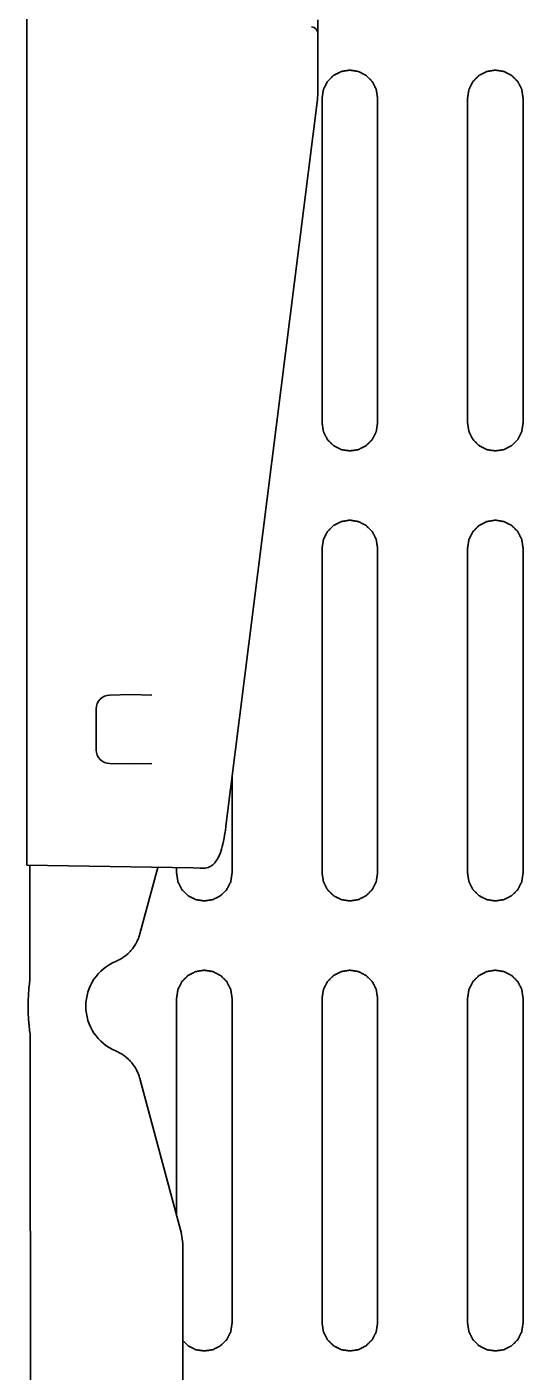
# Model space of a CAD drawing. Extents: x 5819 to 10669, y -850 to 3886.
# Drawn here: x 8662 to 8733.6, y 3302.7 to 3497 of the extents above; entities that cross this region are included whole.
import ezdxf

# ---------------------------------------------------------------- set-up
doc = ezdxf.new("R2010")
doc.units = 0
doc.header["$LTSCALE"] = 5
doc.layers.add('1', color=7, linetype='CONTINUOUS', true_color=0xffffff)

msp = doc.modelspace()

# ---------------------------------------------------------------- linework, layer by layer
at = {"layer": '1', "color": 7, "linetype": 'Continuous', "lineweight": 35}
for p, q in [((8661.97, 3670.86), (8661.97, 3411.24)), ((8703.97, 3497.98), (8703.97, 3495.97)), ((8703.97, 3495.97), (8703.97, 3487.65)), ((8690.7, 3381.52), (8703.9, 3486.49)), ((8704.57, 3486.73), (8704.57, 3439.73)), ((8712.57, 3439.73), (8712.57, 3486.73)), ((8725.57, 3486.73), (8725.57, 3439.73)), ((8733.57, 3439.73), (8733.57, 3486.73)), ((8661.97, 3408.31), (8661.97, 3411.24)), ((8661.97, 3408.31), (8661.97, 3406.05)), ((8661.97, 3403.12), (8661.97, 3406.05)), ((8661.97, 3403.12), (8661.97, 3388.04)), ((8673.94, 3400.47), (8676.97, 3400.53)), ((8676.97, 3400.53), (8680.01, 3400.47)), ((8671.97, 3398.47), (8671.97, 3392.58)), ((8676.97, 3390.53), (8673.94, 3390.58)), ((8680.01, 3390.58), (8676.97, 3390.53)), ((8661.97, 3385.09), (8661.97, 3388.04)), ((8661.97, 3385.09), (8661.97, 3383.32)), ((8661.97, 3380.36), (8661.97, 3383.32)), ((8661.97, 3380.36), (8661.97, 3377.41)), ((8661.97, 3375.91), (8661.97, 3377.41)), ((8685.98, 3375.49), (8661.97, 3375.91)), ((8680.85, 3375.58), (8678.27, 3365.97)), ((8686.95, 3375.47), (8685.98, 3375.49)), ((8687.48, 3375.46), (8686.95, 3375.47)), ((8691.57, 3309.73), (8691.57, 3356.73)), ((8704.57, 3356.73), (8704.57, 3309.73)), ((8712.57, 3309.73), (8712.57, 3356.73)), ((8725.57, 3356.73), (8725.57, 3309.73)), ((8733.57, 3309.73), (8733.57, 3356.73)), ((8678.27, 3345.08), (8684.13, 3323.21)), ((8684.47, 3320.62), (8684.47, 3241.72))]:
    msp.add_line(p, q, dxfattribs=at)
for centre, radius, start, end in [((8702.97, 3495.97), 1, 0, 85), ((8673.97, 3398.47), 2, 91, 180), ((8673.97, 3392.58), 2, 180, 269), ((8677.47, 3355.53), 7, 112.5978, 247.4022)]:
    msp.add_arc(centre, radius, start, end, dxfattribs=at)
msp.add_ellipse((8674.47, 3320.62), major_axis=(9.92, 1.31), ratio=0.999845, start_param=-0.13088, end_param=0.13088, dxfattribs=at)
for points, degree, knots in [([(8704.57, 3486.73), (8704.77, 3487.96), (8705.34, 3489.08), (8706.22, 3489.96), (8707.34, 3490.53), (8708.57, 3490.73), (8709.81, 3490.53), (8710.92, 3489.96), (8711.81, 3489.08), (8712.38, 3487.96), (8712.57, 3486.73)], 1, [0, 0, 0.099999, 0.2, 0.3, 0.4, 0.5, 0.6, 0.7, 0.8, 0.900001, 1, 1]), ([(8725.57, 3486.73), (8725.77, 3487.96), (8726.34, 3489.08), (8727.22, 3489.96), (8728.34, 3490.53), (8729.57, 3490.73), (8730.81, 3490.53), (8731.92, 3489.96), (8732.81, 3489.08), (8733.38, 3487.96), (8733.57, 3486.73)], 1, [0, 0, 0.099999, 0.2, 0.3, 0.399999, 0.5, 0.600001, 0.7, 0.8, 0.900001, 1, 1]), ([(8712.57, 3439.73), (8712.38, 3438.49), (8711.81, 3437.37), (8710.92, 3436.49), (8709.81, 3435.92), (8708.57, 3435.73), (8707.34, 3435.92), (8706.22, 3436.49), (8705.34, 3437.37), (8704.77, 3438.49), (8704.57, 3439.73)], 1, [0, 0, 0.099999, 0.2, 0.3, 0.4, 0.5, 0.6, 0.7, 0.8, 0.900001, 1, 1]), ([(8733.57, 3439.73), (8733.38, 3438.49), (8732.81, 3437.37), (8731.95, 3436.51), (8731.92, 3436.49), (8730.81, 3435.92), (8729.57, 3435.73), (8728.34, 3435.92), (8727.22, 3436.49), (8726.34, 3437.37), (8725.77, 3438.49), (8725.57, 3439.73)], 1, [0, 0, 0.099996, 0.199993, 0.297295, 0.300023, 0.400019, 0.500016, 0.600014, 0.70001, 0.800007, 0.900004, 1, 1]), ([(8704.57, 3421.73), (8704.77, 3422.96), (8705.34, 3424.08), (8706.22, 3424.96), (8707.34, 3425.53), (8708.57, 3425.73), (8709.81, 3425.53), (8710.92, 3424.96), (8711.81, 3424.08), (8712.38, 3422.96), (8712.57, 3421.73)], 1, [0, 0, 0.100001, 0.200002, 0.300001, 0.400001, 0.5, 0.6, 0.699999, 0.799999, 0.899999, 1, 1]), ([(8725.57, 3421.73), (8725.77, 3422.96), (8726.34, 3424.08), (8727.22, 3424.96), (8728.34, 3425.53), (8729.57, 3425.73), (8730.81, 3425.53), (8731.92, 3424.96), (8731.95, 3424.94), (8732.81, 3424.08), (8733.37, 3422.98), (8733.38, 3422.96), (8733.57, 3421.73)], 1, [0, 0, 0.099996, 0.199992, 0.299987, 0.399981, 0.499976, 0.599971, 0.699965, 0.702694, 0.799993, 0.898739, 0.900004, 1, 1]), ([(8687.48, 3375.46), (8687.8, 3375.48), (8688.36, 3375.59), (8689.01, 3376.09), (8689.47, 3376.72), (8689.88, 3377.61), (8690.26, 3378.91), (8690.53, 3380.3), (8690.66, 3381.24), (8690.7, 3381.52)], 3, [0, 0, 0, 0, 0.112809, 0.221177, 0.342381, 0.507281, 0.705354, 0.912323, 1, 1, 1, 1]), ([(8691.57, 3374.73), (8691.38, 3373.49), (8690.81, 3372.37), (8689.92, 3371.49), (8688.81, 3370.92), (8687.57, 3370.73), (8686.34, 3370.92), (8685.22, 3371.49), (8684.34, 3372.37), (8683.77, 3373.49), (8683.57, 3374.73)], 1, [0, 0, 0.099999, 0.2, 0.299999, 0.4, 0.5, 0.6, 0.700001, 0.800001, 0.900001, 1, 1]), ([(8712.57, 3374.73), (8712.38, 3373.49), (8711.81, 3372.37), (8710.92, 3371.49), (8709.81, 3370.92), (8708.57, 3370.73), (8707.34, 3370.92), (8706.22, 3371.49), (8705.34, 3372.37), (8704.77, 3373.49), (8704.57, 3374.73)], 1, [0, 0, 0.099999, 0.199999, 0.299999, 0.4, 0.5, 0.6, 0.700001, 0.8, 0.900001, 1, 1]), ([(8733.57, 3374.73), (8733.38, 3373.49), (8732.81, 3372.37), (8731.92, 3371.49), (8730.81, 3370.92), (8729.57, 3370.73), (8728.34, 3370.92), (8727.22, 3371.49), (8726.34, 3372.37), (8725.77, 3373.49), (8725.57, 3374.73)], 1, [0, 0, 0.099999, 0.2, 0.299999, 0.4, 0.5, 0.6, 0.700001, 0.8, 0.900001, 1, 1]), ([(8674.78, 3361.99), (8675, 3362.08), (8675.2, 3362.18), (8675.6, 3362.4), (8675.79, 3362.52), (8676.07, 3362.72), (8676.16, 3362.79), (8676.29, 3362.9), (8676.34, 3362.93), (8676.42, 3363.01), (8676.47, 3363.05), (8676.68, 3363.24), (8676.84, 3363.4), (8677.14, 3363.75), (8677.28, 3363.92), (8677.47, 3364.21), (8677.54, 3364.3), (8677.63, 3364.45), (8677.66, 3364.5), (8677.71, 3364.6), (8677.74, 3364.65), (8677.88, 3364.9), (8678.07, 3365.32), (8678.21, 3365.75), (8678.27, 3365.97)], 3, [0, 0, 0, 0, 0.125, 0.125, 0.25, 0.25, 0.3125, 0.3125, 0.34375, 0.34375, 0.375, 0.375, 0.5, 0.5, 0.625, 0.625, 0.6875, 0.6875, 0.71875, 0.71875, 0.75, 0.75, 0.875, 1, 1, 1, 1]), ([(8662.43, 3351.54), (8662.38, 3351.87), (8662.3, 3352.53), (8662.24, 3353.19), (8662.2, 3353.68), (8662.19, 3353.85), (8662.17, 3354.18), (8662.16, 3354.34), (8662.15, 3354.84), (8662.14, 3355.17), (8662.14, 3356.16), (8662.16, 3356.82), (8662.23, 3357.81), (8662.26, 3358.14), (8662.33, 3358.8), (8662.37, 3359.12), (8662.41, 3359.45)], 3, [0, 0, 0, 0, 0.125, 0.25, 0.25, 0.3125, 0.3125, 0.375, 0.375, 0.5, 0.5, 0.75, 0.75, 0.875, 0.875, 1, 1, 1, 1]), ([(8683.57, 3356.73), (8683.77, 3357.96), (8684.34, 3359.08), (8685.22, 3359.96), (8686.34, 3360.53), (8687.57, 3360.73), (8688.81, 3360.53), (8689.92, 3359.96), (8690.81, 3359.08), (8691.38, 3357.96), (8691.57, 3356.73)], 1, [0, 0, 0.100001, 0.199999, 0.300001, 0.4, 0.5, 0.6, 0.699999, 0.8, 0.899999, 1, 1]), ([(8704.57, 3356.73), (8704.77, 3357.96), (8705.34, 3359.08), (8706.22, 3359.96), (8707.34, 3360.53), (8708.57, 3360.73), (8709.81, 3360.53), (8710.92, 3359.96), (8711.81, 3359.08), (8712.38, 3357.96), (8712.57, 3356.73)], 1, [0, 0, 0.100001, 0.2, 0.300001, 0.400001, 0.5, 0.6, 0.699999, 0.800001, 0.899999, 1, 1]), ([(8725.57, 3356.73), (8725.77, 3357.96), (8726.34, 3359.08), (8727.22, 3359.96), (8728.34, 3360.53), (8729.57, 3360.73), (8730.81, 3360.53), (8731.92, 3359.96), (8732.81, 3359.08), (8733.38, 3357.96), (8733.57, 3356.73)], 1, [0, 0, 0.100001, 0.2, 0.300001, 0.4, 0.5, 0.6, 0.699999, 0.8, 0.899999, 1, 1]), ([(8674.78, 3349.06), (8675, 3348.97), (8675.2, 3348.88), (8675.6, 3348.65), (8675.79, 3348.53), (8676.07, 3348.33), (8676.16, 3348.26), (8676.29, 3348.16), (8676.34, 3348.12), (8676.42, 3348.04), (8676.47, 3348.01), (8676.68, 3347.81), (8676.84, 3347.65), (8677.14, 3347.31), (8677.28, 3347.13), (8677.47, 3346.85), (8677.54, 3346.75), (8677.63, 3346.61), (8677.66, 3346.56), (8677.71, 3346.46), (8677.74, 3346.41), (8677.88, 3346.15), (8678.07, 3345.74), (8678.21, 3345.3), (8678.27, 3345.08)], 3, [0, 0, 0, 0, 0.125, 0.125, 0.25, 0.25, 0.3125, 0.3125, 0.34375, 0.34375, 0.375, 0.375, 0.5, 0.5, 0.625, 0.625, 0.6875, 0.6875, 0.71875, 0.71875, 0.75, 0.75, 0.875, 1, 1, 1, 1]), ([(8691.57, 3309.73), (8691.38, 3308.49), (8690.81, 3307.37), (8689.92, 3306.49), (8688.81, 3305.92), (8687.57, 3305.73), (8686.34, 3305.92), (8685.22, 3306.49), (8684.47, 3307.24)], 1, [0, 0, 0.127453, 0.254903, 0.382358, 0.509809, 0.637259, 0.764711, 0.892162, 1, 1]), ([(8712.57, 3309.73), (8712.38, 3308.49), (8711.81, 3307.37), (8710.92, 3306.49), (8709.81, 3305.92), (8708.57, 3305.73), (8707.34, 3305.92), (8706.22, 3306.49), (8705.34, 3307.37), (8704.77, 3308.49), (8704.57, 3309.73)], 1, [0, 0, 0.100001, 0.199999, 0.300001, 0.400001, 0.5, 0.599999, 0.699999, 0.800001, 0.899999, 1, 1]), ([(8733.57, 3309.73), (8733.38, 3308.49), (8732.81, 3307.37), (8731.92, 3306.49), (8730.81, 3305.92), (8729.57, 3305.73), (8728.34, 3305.92), (8727.22, 3306.49), (8726.34, 3307.37), (8725.77, 3308.49), (8725.57, 3309.73)], 1, [0, 0, 0.100001, 0.199999, 0.300001, 0.4, 0.5, 0.6, 0.699999, 0.800001, 0.899999, 1, 1])]:
    msp.add_open_spline(points, degree=degree, knots=knots, dxfattribs=at)
for points, degree in [([(8703.9, 3486.44), (8703.97, 3487.66)], 1), ([(8704.57, 3421.73), (8704.57, 3374.73)], 1), ([(8712.57, 3374.73), (8712.57, 3421.73)], 1), ([(8725.57, 3421.73), (8725.57, 3374.73)], 1), ([(8733.57, 3374.73), (8733.57, 3421.73)], 1), ([(8691.57, 3374.73), (8691.57, 3388.84)], 1), ([(8662.38, 3375.91), (8662.4, 3367.76), (8662.41, 3359.45)], 2), ([(8683.57, 3375.53), (8683.57, 3374.73)], 1), ([(8683.57, 3356.73), (8683.57, 3325.5)], 1), ([(8662.43, 3351.54), (8662.59, 3219.05)], 1)]:
    msp.add_open_spline(points, degree=degree, dxfattribs=at)

doc.saveas('drawing.dxf')
